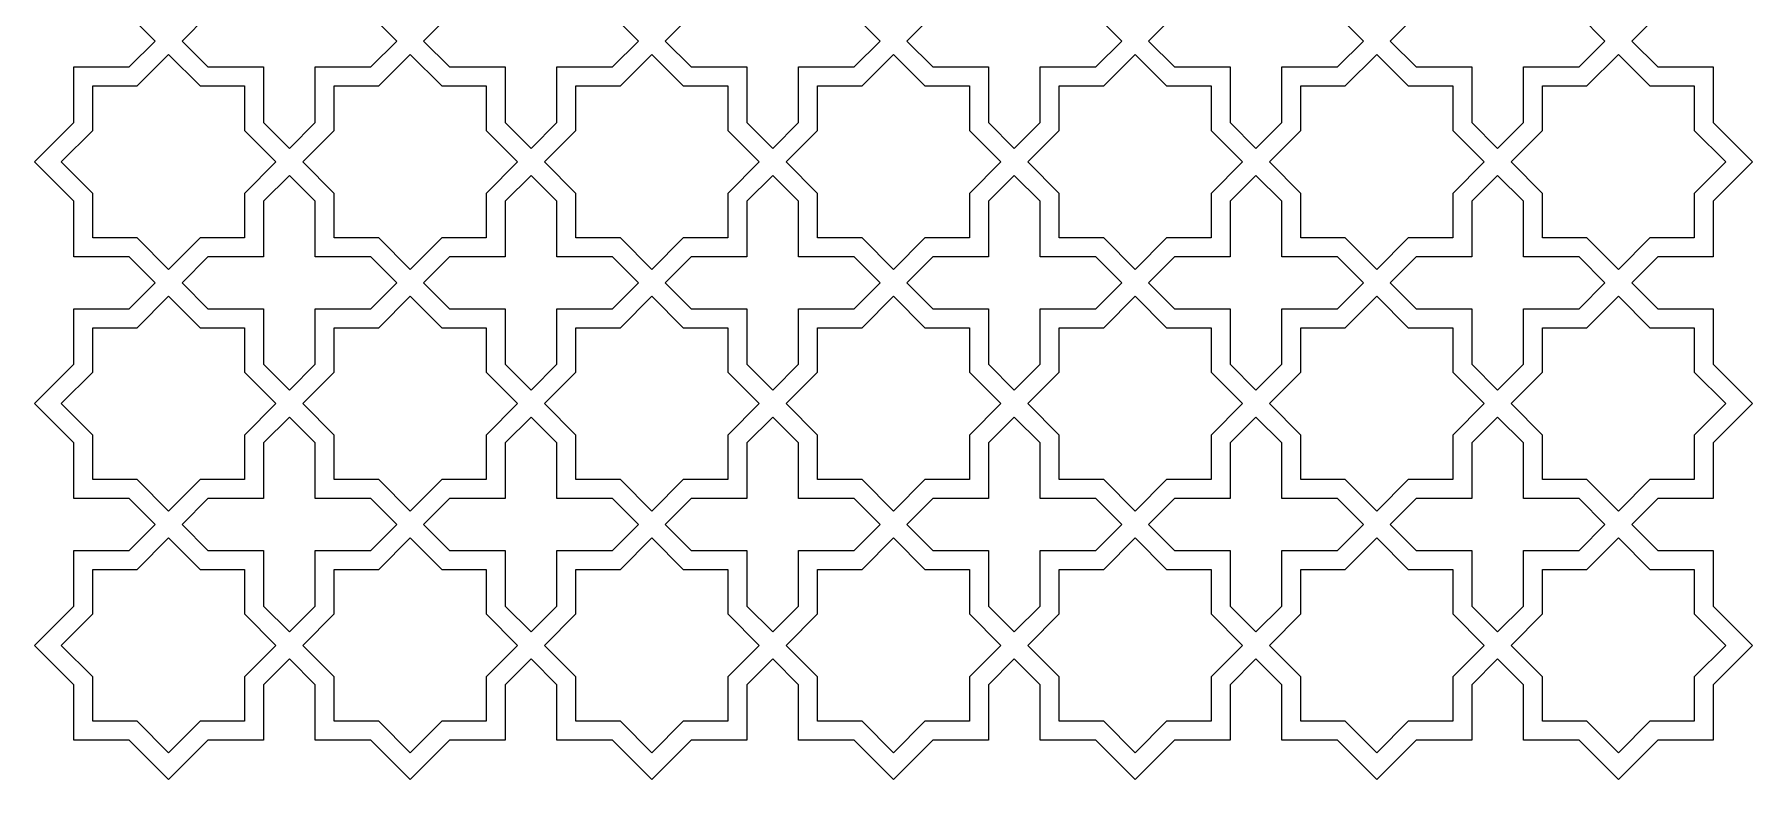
# Model space of a CAD drawing. Extents: x 53 to 428, y -117 to 185.
# Drawn here: x 348.8 to 428.2, y 45.5 to 79.9 of the extents above; entities that cross this region are included whole.
import ezdxf

# ---------------------------------------------------------------- set-up
doc = ezdxf.new("R2010")
doc.units = 0
doc.layers.get('0').update_dxf_attribs({"linetype": 'CONTINUOUS'})

msp = doc.modelspace()

# ---------------------------------------------------------------- linework, layer by layer
for p, q in [((354.418579, 79.569055), (353.222401, 80.765233)), ((356.854984, 80.765233), (355.658807, 79.569055)), ((365.58063, 79.569055), (364.384452, 80.765233)), ((368.017036, 80.765233), (366.820858, 79.569055)), ((376.742681, 79.569055), (375.546503, 80.765233)), ((379.179087, 80.765233), (377.982909, 79.569055)), ((387.904732, 79.569055), (386.708555, 80.765233)), ((390.341138, 80.765233), (389.14496, 79.569055)), ((399.066783, 79.569055), (397.870606, 80.765233)), ((401.503189, 80.765233), (400.307011, 79.569055)), ((410.228835, 79.569055), (409.032657, 80.765233)), ((412.66524, 80.765233), (411.469062, 79.569055)), ((421.390886, 79.569055), (420.194708, 80.765233)), ((423.827291, 80.765233), (422.631114, 79.569055)), ((353.222401, 78.372877), (354.418579, 79.569055)), ((355.658807, 79.569055), (356.854984, 78.372877)), ((364.384452, 78.372877), (365.58063, 79.569055)), ((366.820858, 79.569055), (368.017036, 78.372877)), ((375.546503, 78.372877), (376.742681, 79.569055)), ((377.982909, 79.569055), (379.179087, 78.372877)), ((386.708555, 78.372877), (387.904732, 79.569055)), ((389.14496, 79.569055), (390.341138, 78.372877)), ((397.870606, 78.372877), (399.066783, 79.569055)), ((400.307011, 79.569055), (401.503189, 78.372877)), ((409.032657, 78.372877), (410.228835, 79.569055)), ((411.469062, 79.569055), (412.66524, 78.372877)), ((420.194708, 78.372877), (421.390886, 79.569055)), ((422.631114, 79.569055), (423.827291, 78.372877)), ((353.585655, 77.495904), (355.038693, 78.948941)), ((355.038693, 78.948941), (356.49173, 77.495904)), ((364.747707, 77.495904), (366.200744, 78.948941)), ((366.200744, 78.948941), (367.653781, 77.495904)), ((375.909758, 77.495904), (377.362795, 78.948941)), ((377.362795, 78.948941), (378.815832, 77.495904)), ((387.071809, 77.495904), (388.524846, 78.948941)), ((388.524846, 78.948941), (389.977884, 77.495904)), ((398.23386, 77.495904), (399.686897, 78.948941)), ((399.686897, 78.948941), (401.139935, 77.495904)), ((409.395911, 77.495904), (410.848948, 78.948941)), ((410.848948, 78.948941), (412.301986, 77.495904)), ((420.557962, 77.495904), (422.011, 78.948941)), ((422.011, 78.948941), (423.464037, 77.495904)), ((350.653845, 78.372877), (353.222401, 78.372877)), ((350.653845, 75.804321), (350.653845, 78.372877)), ((356.854984, 78.372877), (359.423541, 78.372877)), ((359.423541, 78.372877), (359.423541, 75.804321)), ((361.815896, 78.372877), (364.384452, 78.372877)), ((361.815896, 75.804321), (361.815896, 78.372877)), ((368.017036, 78.372877), (370.585592, 78.372877)), ((370.585592, 78.372877), (370.585592, 75.804321)), ((372.977947, 78.372877), (375.546503, 78.372877)), ((372.977947, 75.804321), (372.977947, 78.372877)), ((379.179087, 78.372877), (381.747643, 78.372877)), ((381.747643, 78.372877), (381.747643, 75.804321)), ((384.139998, 78.372877), (386.708555, 78.372877)), ((384.139998, 75.804321), (384.139998, 78.372877)), ((390.341138, 78.372877), (392.909694, 78.372877)), ((392.909694, 78.372877), (392.909694, 75.804321)), ((395.302049, 78.372877), (397.870606, 78.372877)), ((395.302049, 75.804321), (395.302049, 78.372877)), ((401.503189, 78.372877), (404.071745, 78.372877)), ((404.071745, 78.372877), (404.071745, 75.804321)), ((406.464101, 78.372877), (409.032657, 78.372877)), ((406.464101, 75.804321), (406.464101, 78.372877)), ((412.66524, 78.372877), (415.233796, 78.372877)), ((415.233796, 78.372877), (415.233796, 75.804321)), ((417.626152, 78.372877), (420.194708, 78.372877)), ((417.626152, 75.804321), (417.626152, 78.372877)), ((423.827291, 78.372877), (426.395847, 78.372877)), ((426.395847, 78.372877), (426.395847, 75.804321)), ((351.530818, 77.495904), (353.585655, 77.495904)), ((351.530818, 75.441067), (351.530818, 77.495904)), ((356.49173, 77.495904), (358.546567, 77.495904)), ((358.546567, 77.495904), (358.546567, 75.441067)), ((362.69287, 77.495904), (364.747707, 77.495904)), ((362.69287, 75.441067), (362.69287, 77.495904)), ((367.653781, 77.495904), (369.708618, 77.495904)), ((369.708618, 77.495904), (369.708618, 75.441067)), ((373.854921, 77.495904), (375.909758, 77.495904)), ((373.854921, 75.441067), (373.854921, 77.495904)), ((378.815832, 77.495904), (380.870669, 77.495904)), ((380.870669, 77.495904), (380.870669, 75.441067)), ((385.016972, 77.495904), (387.071809, 77.495904)), ((385.016972, 75.441067), (385.016972, 77.495904)), ((389.977884, 77.495904), (392.03272, 77.495904)), ((392.03272, 77.495904), (392.03272, 75.441067)), ((396.179023, 77.495904), (398.23386, 77.495904)), ((396.179023, 75.441067), (396.179023, 77.495904)), ((401.139935, 77.495904), (403.194772, 77.495904)), ((403.194772, 77.495904), (403.194772, 75.441067)), ((407.341074, 77.495904), (409.395911, 77.495904)), ((407.341074, 75.441067), (407.341074, 77.495904)), ((412.301986, 77.495904), (414.356823, 77.495904)), ((414.356823, 77.495904), (414.356823, 75.441067)), ((418.503125, 75.441067), (418.503125, 77.495904)), ((418.503125, 77.495904), (420.557962, 77.495904)), ((423.464037, 77.495904), (425.518874, 77.495904)), ((425.518874, 77.495904), (425.518874, 75.441067)), ((348.837553, 73.988029), (350.653845, 75.804321)), ((350.077781, 73.988029), (351.530818, 75.441067)), ((358.546567, 75.441067), (359.999604, 73.988029)), ((359.423541, 75.804321), (360.619718, 74.608143)), ((360.619718, 74.608143), (361.815896, 75.804321)), ((361.239832, 73.988029), (362.69287, 75.441067)), ((369.708618, 75.441067), (371.161656, 73.988029)), ((370.585592, 75.804321), (371.781769, 74.608143)), ((371.781769, 74.608143), (372.977947, 75.804321)), ((372.401883, 73.988029), (373.854921, 75.441067)), ((380.870669, 75.441067), (382.323707, 73.988029)), ((381.747643, 75.804321), (382.943821, 74.608143)), ((382.943821, 74.608143), (384.139998, 75.804321)), ((383.563935, 73.988029), (385.016972, 75.441067)), ((392.03272, 75.441067), (393.485758, 73.988029)), ((392.909694, 75.804321), (394.105872, 74.608143)), ((394.105872, 74.608143), (395.302049, 75.804321)), ((394.725986, 73.988029), (396.179023, 75.441067)), ((403.194772, 75.441067), (404.647809, 73.988029)), ((404.071745, 75.804321), (405.267923, 74.608143)), ((405.267923, 74.608143), (406.464101, 75.804321)), ((405.888037, 73.988029), (407.341074, 75.441067)), ((414.356823, 75.441067), (415.80986, 73.988029)), ((415.233796, 75.804321), (416.429974, 74.608143)), ((416.429974, 74.608143), (417.626152, 75.804321)), ((417.050088, 73.988029), (418.503125, 75.441067)), ((425.518874, 75.441067), (426.971911, 73.988029)), ((426.395847, 75.804321), (428.212139, 73.988029)), ((350.653845, 72.171738), (348.837553, 73.988029)), ((351.530818, 72.534992), (350.077781, 73.988029)), ((359.999604, 73.988029), (358.546567, 72.534992)), ((362.69287, 72.534992), (361.239832, 73.988029)), ((371.161656, 73.988029), (369.708618, 72.534992)), ((373.854921, 72.534992), (372.401883, 73.988029)), ((382.323707, 73.988029), (380.870669, 72.534992)), ((385.016972, 72.534992), (383.563935, 73.988029)), ((393.485758, 73.988029), (392.03272, 72.534992)), ((396.179023, 72.534992), (394.725986, 73.988029)), ((404.647809, 73.988029), (403.194772, 72.534992)), ((407.341074, 72.534992), (405.888037, 73.988029)), ((415.80986, 73.988029), (414.356823, 72.534992)), ((418.503125, 72.534992), (417.050088, 73.988029)), ((426.971911, 73.988029), (425.518874, 72.534992)), ((428.212139, 73.988029), (426.395847, 72.171738)), ((360.619718, 73.367915), (359.423541, 72.171738)), ((361.815896, 72.171738), (360.619718, 73.367915)), ((371.781769, 73.367915), (370.585592, 72.171738)), ((372.977947, 72.171738), (371.781769, 73.367915)), ((382.943821, 73.367915), (381.747643, 72.171738)), ((384.139998, 72.171738), (382.943821, 73.367915)), ((394.105872, 73.367915), (392.909694, 72.171738)), ((395.302049, 72.171738), (394.105872, 73.367915)), ((405.267923, 73.367915), (404.071745, 72.171738)), ((406.464101, 72.171738), (405.267923, 73.367915)), ((416.429974, 73.367915), (415.233796, 72.171738)), ((417.626152, 72.171738), (416.429974, 73.367915)), ((351.530818, 70.480155), (351.530818, 72.534992)), ((358.546567, 72.534992), (358.546567, 70.480155)), ((362.69287, 70.480155), (362.69287, 72.534992)), ((369.708618, 72.534992), (369.708618, 70.480155)), ((373.854921, 70.480155), (373.854921, 72.534992)), ((380.870669, 72.534992), (380.870669, 70.480155)), ((385.016972, 70.480155), (385.016972, 72.534992)), ((392.03272, 72.534992), (392.03272, 70.480155)), ((396.179023, 70.480155), (396.179023, 72.534992)), ((403.194772, 72.534992), (403.194772, 70.480155)), ((407.341074, 70.480155), (407.341074, 72.534992)), ((414.356823, 72.534992), (414.356823, 70.480155)), ((418.503125, 70.480155), (418.503125, 72.534992)), ((425.518874, 72.534992), (425.518874, 70.480155)), ((350.653845, 69.603181), (350.653845, 72.171738)), ((359.423541, 72.171738), (359.423541, 69.603181)), ((361.815896, 69.603181), (361.815896, 72.171738)), ((370.585592, 72.171738), (370.585592, 69.603181)), ((372.977947, 69.603181), (372.977947, 72.171738)), ((381.747643, 72.171738), (381.747643, 69.603181)), ((384.139998, 69.603181), (384.139998, 72.171738)), ((392.909694, 72.171738), (392.909694, 69.603181)), ((395.302049, 69.603181), (395.302049, 72.171738)), ((404.071745, 72.171738), (404.071745, 69.603181)), ((406.464101, 69.603181), (406.464101, 72.171738)), ((415.233796, 72.171738), (415.233796, 69.603181)), ((417.626152, 69.603181), (417.626152, 72.171738)), ((426.395847, 72.171738), (426.395847, 69.603181)), ((353.585655, 70.480155), (351.530818, 70.480155)), ((355.038693, 69.027118), (353.585655, 70.480155)), ((356.49173, 70.480155), (355.038693, 69.027118)), ((358.546567, 70.480155), (356.49173, 70.480155)), ((364.747707, 70.480155), (362.69287, 70.480155)), ((366.200744, 69.027118), (364.747707, 70.480155)), ((367.653781, 70.480155), (366.200744, 69.027118)), ((369.708618, 70.480155), (367.653781, 70.480155)), ((375.909758, 70.480155), (373.854921, 70.480155)), ((377.362795, 69.027118), (375.909758, 70.480155)), ((378.815832, 70.480155), (377.362795, 69.027118)), ((380.870669, 70.480155), (378.815832, 70.480155)), ((387.071809, 70.480155), (385.016972, 70.480155)), ((388.524846, 69.027118), (387.071809, 70.480155)), ((389.977884, 70.480155), (388.524846, 69.027118)), ((392.03272, 70.480155), (389.977884, 70.480155)), ((398.23386, 70.480155), (396.179023, 70.480155)), ((399.686897, 69.027118), (398.23386, 70.480155)), ((401.139935, 70.480155), (399.686897, 69.027118)), ((403.194772, 70.480155), (401.139935, 70.480155)), ((409.395911, 70.480155), (407.341074, 70.480155)), ((410.848948, 69.027118), (409.395911, 70.480155)), ((412.301986, 70.480155), (410.848948, 69.027118)), ((414.356823, 70.480155), (412.301986, 70.480155)), ((420.557962, 70.480155), (418.503125, 70.480155)), ((422.011, 69.027118), (420.557962, 70.480155)), ((423.464037, 70.480155), (422.011, 69.027118)), ((425.518874, 70.480155), (423.464037, 70.480155)), ((353.222401, 69.603181), (350.653845, 69.603181)), ((354.418579, 68.407004), (353.222401, 69.603181)), ((356.854984, 69.603181), (355.658807, 68.407004)), ((359.423541, 69.603181), (356.854984, 69.603181)), ((364.384452, 69.603181), (361.815896, 69.603181)), ((365.58063, 68.407004), (364.384452, 69.603181)), ((368.017036, 69.603181), (366.820858, 68.407004)), ((370.585592, 69.603181), (368.017036, 69.603181)), ((375.546503, 69.603181), (372.977947, 69.603181)), ((376.742681, 68.407004), (375.546503, 69.603181)), ((379.179087, 69.603181), (377.982909, 68.407004)), ((381.747643, 69.603181), (379.179087, 69.603181)), ((386.708555, 69.603181), (384.139998, 69.603181)), ((387.904732, 68.407004), (386.708555, 69.603181)), ((390.341138, 69.603181), (389.14496, 68.407004)), ((392.909694, 69.603181), (390.341138, 69.603181)), ((397.870606, 69.603181), (395.302049, 69.603181)), ((399.066783, 68.407004), (397.870606, 69.603181)), ((401.503189, 69.603181), (400.307011, 68.407004)), ((404.071745, 69.603181), (401.503189, 69.603181)), ((409.032657, 69.603181), (406.464101, 69.603181)), ((410.228835, 68.407004), (409.032657, 69.603181)), ((412.66524, 69.603181), (411.469062, 68.407004)), ((415.233796, 69.603181), (412.66524, 69.603181)), ((420.194708, 69.603181), (417.626152, 69.603181)), ((421.390886, 68.407004), (420.194708, 69.603181)), ((423.827291, 69.603181), (422.631114, 68.407004)), ((426.395847, 69.603181), (423.827291, 69.603181)), ((353.222401, 67.210826), (354.418579, 68.407004)), ((355.658807, 68.407004), (356.854984, 67.210826)), ((364.384452, 67.210826), (365.58063, 68.407004)), ((366.820858, 68.407004), (368.017036, 67.210826)), ((375.546503, 67.210826), (376.742681, 68.407004)), ((377.982909, 68.407004), (379.179087, 67.210826)), ((386.708555, 67.210826), (387.904732, 68.407004)), ((389.14496, 68.407004), (390.341138, 67.210826)), ((397.870606, 67.210826), (399.066783, 68.407004)), ((400.307011, 68.407004), (401.503189, 67.210826)), ((409.032657, 67.210826), (410.228835, 68.407004)), ((411.469062, 68.407004), (412.66524, 67.210826)), ((420.194708, 67.210826), (421.390886, 68.407004)), ((422.631114, 68.407004), (423.827291, 67.210826)), ((353.585655, 66.333852), (355.038693, 67.78689)), ((355.038693, 67.78689), (356.49173, 66.333852)), ((364.747707, 66.333852), (366.200744, 67.78689)), ((366.200744, 67.78689), (367.653781, 66.333852)), ((375.909758, 66.333852), (377.362795, 67.78689)), ((377.362795, 67.78689), (378.815832, 66.333852)), ((387.071809, 66.333852), (388.524846, 67.78689)), ((388.524846, 67.78689), (389.977884, 66.333852)), ((398.23386, 66.333852), (399.686897, 67.78689)), ((399.686897, 67.78689), (401.139935, 66.333852)), ((409.395911, 66.333852), (410.848948, 67.78689)), ((410.848948, 67.78689), (412.301986, 66.333852)), ((420.557962, 66.333852), (422.011, 67.78689)), ((422.011, 67.78689), (423.464037, 66.333852)), ((350.653845, 64.64227), (350.653845, 67.210826)), ((350.653845, 67.210826), (353.222401, 67.210826)), ((356.854984, 67.210826), (359.423541, 67.210826)), ((359.423541, 67.210826), (359.423541, 64.64227)), ((361.815896, 64.64227), (361.815896, 67.210826)), ((361.815896, 67.210826), (364.384452, 67.210826)), ((368.017036, 67.210826), (370.585592, 67.210826)), ((370.585592, 67.210826), (370.585592, 64.64227)), ((372.977947, 67.210826), (375.546503, 67.210826)), ((372.977947, 64.64227), (372.977947, 67.210826)), ((379.179087, 67.210826), (381.747643, 67.210826)), ((381.747643, 67.210826), (381.747643, 64.64227)), ((384.139998, 64.64227), (384.139998, 67.210826)), ((384.139998, 67.210826), (386.708555, 67.210826)), ((390.341138, 67.210826), (392.909694, 67.210826)), ((392.909694, 67.210826), (392.909694, 64.64227)), ((395.302049, 67.210826), (397.870606, 67.210826)), ((395.302049, 64.64227), (395.302049, 67.210826)), ((401.503189, 67.210826), (404.071745, 67.210826)), ((404.071745, 67.210826), (404.071745, 64.64227)), ((406.464101, 64.64227), (406.464101, 67.210826)), ((406.464101, 67.210826), (409.032657, 67.210826)), ((412.66524, 67.210826), (415.233796, 67.210826)), ((415.233796, 67.210826), (415.233796, 64.64227)), ((417.626152, 67.210826), (420.194708, 67.210826)), ((417.626152, 64.64227), (417.626152, 67.210826)), ((423.827291, 67.210826), (426.395847, 67.210826)), ((426.395847, 67.210826), (426.395847, 64.64227)), ((351.530818, 66.333852), (353.585655, 66.333852)), ((351.530818, 64.279015), (351.530818, 66.333852)), ((356.49173, 66.333852), (358.546567, 66.333852)), ((358.546567, 66.333852), (358.546567, 64.279015)), ((362.69287, 64.279015), (362.69287, 66.333852)), ((362.69287, 66.333852), (364.747707, 66.333852)), ((367.653781, 66.333852), (369.708618, 66.333852)), ((369.708618, 66.333852), (369.708618, 64.279015)), ((373.854921, 66.333852), (375.909758, 66.333852)), ((373.854921, 64.279015), (373.854921, 66.333852)), ((378.815832, 66.333852), (380.870669, 66.333852)), ((380.870669, 66.333852), (380.870669, 64.279015)), ((385.016972, 64.279015), (385.016972, 66.333852)), ((385.016972, 66.333852), (387.071809, 66.333852)), ((389.977884, 66.333852), (392.03272, 66.333852)), ((392.03272, 66.333852), (392.03272, 64.279015)), ((396.179023, 66.333852), (398.23386, 66.333852)), ((396.179023, 64.279015), (396.179023, 66.333852)), ((401.139935, 66.333852), (403.194772, 66.333852)), ((403.194772, 66.333852), (403.194772, 64.279015)), ((407.341074, 64.279015), (407.341074, 66.333852)), ((407.341074, 66.333852), (409.395911, 66.333852)), ((412.301986, 66.333852), (414.356823, 66.333852)), ((414.356823, 66.333852), (414.356823, 64.279015)), ((418.503125, 64.279015), (418.503125, 66.333852)), ((418.503125, 66.333852), (420.557962, 66.333852)), ((423.464037, 66.333852), (425.518874, 66.333852)), ((425.518874, 66.333852), (425.518874, 64.279015)), ((348.837553, 62.825978), (350.653845, 64.64227)), ((359.423541, 64.64227), (360.619718, 63.446092)), ((360.619718, 63.446092), (361.815896, 64.64227)), ((370.585592, 64.64227), (371.781769, 63.446092)), ((371.781769, 63.446092), (372.977947, 64.64227)), ((381.747643, 64.64227), (382.943821, 63.446092)), ((382.943821, 63.446092), (384.139998, 64.64227)), ((392.909694, 64.64227), (394.105872, 63.446092)), ((394.105872, 63.446092), (395.302049, 64.64227)), ((404.071745, 64.64227), (405.267923, 63.446092)), ((405.267923, 63.446092), (406.464101, 64.64227)), ((415.233796, 64.64227), (416.429974, 63.446092)), ((416.429974, 63.446092), (417.626152, 64.64227)), ((426.395847, 64.64227), (428.212139, 62.825978)), ((350.077781, 62.825978), (351.530818, 64.279015)), ((358.546567, 64.279015), (359.999604, 62.825978)), ((361.239832, 62.825978), (362.69287, 64.279015)), ((369.708618, 64.279015), (371.161656, 62.825978)), ((372.401883, 62.825978), (373.854921, 64.279015)), ((380.870669, 64.279015), (382.323707, 62.825978)), ((383.563935, 62.825978), (385.016972, 64.279015)), ((392.03272, 64.279015), (393.485758, 62.825978)), ((394.725986, 62.825978), (396.179023, 64.279015)), ((403.194772, 64.279015), (404.647809, 62.825978)), ((405.888037, 62.825978), (407.341074, 64.279015)), ((414.356823, 64.279015), (415.80986, 62.825978)), ((417.050088, 62.825978), (418.503125, 64.279015)), ((425.518874, 64.279015), (426.971911, 62.825978)), ((350.653845, 61.009686), (348.837553, 62.825978)), ((351.530818, 61.372941), (350.077781, 62.825978)), ((359.999604, 62.825978), (358.546567, 61.372941)), ((362.69287, 61.372941), (361.239832, 62.825978)), ((371.161656, 62.825978), (369.708618, 61.372941)), ((373.854921, 61.372941), (372.401883, 62.825978)), ((382.323707, 62.825978), (380.870669, 61.372941)), ((385.016972, 61.372941), (383.563935, 62.825978)), ((393.485758, 62.825978), (392.03272, 61.372941)), ((396.179023, 61.372941), (394.725986, 62.825978)), ((404.647809, 62.825978), (403.194772, 61.372941)), ((407.341074, 61.372941), (405.888037, 62.825978)), ((415.80986, 62.825978), (414.356823, 61.372941)), ((418.503125, 61.372941), (417.050088, 62.825978)), ((426.971911, 62.825978), (425.518874, 61.372941)), ((428.212139, 62.825978), (426.395847, 61.009686)), ((360.619718, 62.205864), (359.423541, 61.009686)), ((361.815896, 61.009686), (360.619718, 62.205864)), ((371.781769, 62.205864), (370.585592, 61.009686)), ((372.977947, 61.009686), (371.781769, 62.205864)), ((382.943821, 62.205864), (381.747643, 61.009686)), ((384.139998, 61.009686), (382.943821, 62.205864)), ((394.105872, 62.205864), (392.909694, 61.009686)), ((395.302049, 61.009686), (394.105872, 62.205864)), ((405.267923, 62.205864), (404.071745, 61.009686)), ((406.464101, 61.009686), (405.267923, 62.205864)), ((416.429974, 62.205864), (415.233796, 61.009686)), ((417.626152, 61.009686), (416.429974, 62.205864)), ((351.530818, 59.318104), (351.530818, 61.372941)), ((358.546567, 61.372941), (358.546567, 59.318104)), ((362.69287, 59.318104), (362.69287, 61.372941)), ((369.708618, 61.372941), (369.708618, 59.318104)), ((373.854921, 59.318104), (373.854921, 61.372941)), ((380.870669, 61.372941), (380.870669, 59.318104)), ((385.016972, 59.318104), (385.016972, 61.372941)), ((392.03272, 61.372941), (392.03272, 59.318104)), ((396.179023, 59.318104), (396.179023, 61.372941)), ((403.194772, 61.372941), (403.194772, 59.318104)), ((407.341074, 59.318104), (407.341074, 61.372941)), ((414.356823, 61.372941), (414.356823, 59.318104)), ((418.503125, 59.318104), (418.503125, 61.372941)), ((425.518874, 61.372941), (425.518874, 59.318104)), ((350.653845, 58.44113), (350.653845, 61.009686)), ((359.423541, 61.009686), (359.423541, 58.44113)), ((361.815896, 58.44113), (361.815896, 61.009686)), ((370.585592, 61.009686), (370.585592, 58.44113)), ((372.977947, 58.44113), (372.977947, 61.009686)), ((381.747643, 61.009686), (381.747643, 58.44113)), ((384.139998, 58.44113), (384.139998, 61.009686)), ((392.909694, 61.009686), (392.909694, 58.44113)), ((395.302049, 58.44113), (395.302049, 61.009686)), ((404.071745, 61.009686), (404.071745, 58.44113)), ((406.464101, 58.44113), (406.464101, 61.009686)), ((415.233796, 61.009686), (415.233796, 58.44113)), ((417.626152, 58.44113), (417.626152, 61.009686)), ((426.395847, 61.009686), (426.395847, 58.44113)), ((353.585655, 59.318104), (351.530818, 59.318104)), ((355.038693, 57.865067), (353.585655, 59.318104)), ((356.49173, 59.318104), (355.038693, 57.865067)), ((358.546567, 59.318104), (356.49173, 59.318104)), ((364.747707, 59.318104), (362.69287, 59.318104)), ((366.200744, 57.865067), (364.747707, 59.318104)), ((367.653781, 59.318104), (366.200744, 57.865067)), ((369.708618, 59.318104), (367.653781, 59.318104)), ((375.909758, 59.318104), (373.854921, 59.318104)), ((377.362795, 57.865067), (375.909758, 59.318104)), ((378.815832, 59.318104), (377.362795, 57.865067)), ((380.870669, 59.318104), (378.815832, 59.318104)), ((387.071809, 59.318104), (385.016972, 59.318104)), ((388.524846, 57.865067), (387.071809, 59.318104)), ((389.977884, 59.318104), (388.524846, 57.865067)), ((392.03272, 59.318104), (389.977884, 59.318104)), ((398.23386, 59.318104), (396.179023, 59.318104)), ((399.686897, 57.865067), (398.23386, 59.318104)), ((401.139935, 59.318104), (399.686897, 57.865067)), ((403.194772, 59.318104), (401.139935, 59.318104)), ((409.395911, 59.318104), (407.341074, 59.318104)), ((410.848948, 57.865067), (409.395911, 59.318104)), ((412.301986, 59.318104), (410.848948, 57.865067)), ((414.356823, 59.318104), (412.301986, 59.318104)), ((420.557962, 59.318104), (418.503125, 59.318104)), ((422.011, 57.865067), (420.557962, 59.318104)), ((423.464037, 59.318104), (422.011, 57.865067)), ((425.518874, 59.318104), (423.464037, 59.318104)), ((353.222401, 58.44113), (350.653845, 58.44113)), ((354.418579, 57.244953), (353.222401, 58.44113)), ((356.854984, 58.44113), (355.658807, 57.244953)), ((359.423541, 58.44113), (356.854984, 58.44113)), ((364.384452, 58.44113), (361.815896, 58.44113)), ((365.58063, 57.244953), (364.384452, 58.44113)), ((368.017036, 58.44113), (366.820858, 57.244953)), ((370.585592, 58.44113), (368.017036, 58.44113)), ((375.546503, 58.44113), (372.977947, 58.44113)), ((376.742681, 57.244953), (375.546503, 58.44113)), ((379.179087, 58.44113), (377.982909, 57.244953)), ((381.747643, 58.44113), (379.179087, 58.44113)), ((386.708555, 58.44113), (384.139998, 58.44113)), ((387.904732, 57.244953), (386.708555, 58.44113)), ((390.341138, 58.44113), (389.14496, 57.244953)), ((392.909694, 58.44113), (390.341138, 58.44113)), ((397.870606, 58.44113), (395.302049, 58.44113)), ((399.066783, 57.244953), (397.870606, 58.44113)), ((401.503189, 58.44113), (400.307011, 57.244953)), ((404.071745, 58.44113), (401.503189, 58.44113)), ((409.032657, 58.44113), (406.464101, 58.44113)), ((410.228835, 57.244953), (409.032657, 58.44113)), ((412.66524, 58.44113), (411.469062, 57.244953)), ((415.233796, 58.44113), (412.66524, 58.44113)), ((420.194708, 58.44113), (417.626152, 58.44113)), ((421.390886, 57.244953), (420.194708, 58.44113)), ((423.827291, 58.44113), (422.631114, 57.244953)), ((426.395847, 58.44113), (423.827291, 58.44113)), ((353.222401, 56.048775), (354.418579, 57.244953)), ((355.658807, 57.244953), (356.854984, 56.048775)), ((364.384452, 56.048775), (365.58063, 57.244953)), ((366.820858, 57.244953), (368.017036, 56.048775)), ((375.546503, 56.048775), (376.742681, 57.244953)), ((377.982909, 57.244953), (379.179087, 56.048775)), ((386.708555, 56.048775), (387.904732, 57.244953)), ((389.14496, 57.244953), (390.341138, 56.048775)), ((397.870606, 56.048775), (399.066783, 57.244953)), ((400.307011, 57.244953), (401.503189, 56.048775)), ((409.032657, 56.048775), (410.228835, 57.244953)), ((411.469062, 57.244953), (412.66524, 56.048775)), ((420.194708, 56.048775), (421.390886, 57.244953)), ((422.631114, 57.244953), (423.827291, 56.048775)), ((353.585655, 55.171801), (355.038693, 56.624839)), ((355.038693, 56.624839), (356.49173, 55.171801)), ((364.747707, 55.171801), (366.200744, 56.624839)), ((366.200744, 56.624839), (367.653781, 55.171801)), ((375.909758, 55.171801), (377.362795, 56.624839)), ((377.362795, 56.624839), (378.815832, 55.171801)), ((387.071809, 55.171801), (388.524846, 56.624839)), ((388.524846, 56.624839), (389.977884, 55.171801)), ((398.23386, 55.171801), (399.686897, 56.624839)), ((399.686897, 56.624839), (401.139935, 55.171801)), ((409.395911, 55.171801), (410.848948, 56.624839)), ((410.848948, 56.624839), (412.301986, 55.171801)), ((420.557962, 55.171801), (422.011, 56.624839)), ((422.011, 56.624839), (423.464037, 55.171801)), ((350.653845, 53.480219), (350.653845, 56.048775)), ((350.653845, 56.048775), (353.222401, 56.048775)), ((356.854984, 56.048775), (359.423541, 56.048775)), ((359.423541, 56.048775), (359.423541, 53.480219)), ((361.815896, 53.480219), (361.815896, 56.048775)), ((361.815896, 56.048775), (364.384452, 56.048775)), ((368.017036, 56.048775), (370.585592, 56.048775)), ((370.585592, 56.048775), (370.585592, 53.480219)), ((372.977947, 56.048775), (375.546503, 56.048775)), ((372.977947, 53.480219), (372.977947, 56.048775)), ((379.179087, 56.048775), (381.747643, 56.048775)), ((381.747643, 56.048775), (381.747643, 53.480219)), ((384.139998, 53.480219), (384.139998, 56.048775)), ((384.139998, 56.048775), (386.708555, 56.048775)), ((390.341138, 56.048775), (392.909694, 56.048775)), ((392.909694, 56.048775), (392.909694, 53.480219)), ((395.302049, 56.048775), (397.870606, 56.048775)), ((395.302049, 53.480219), (395.302049, 56.048775)), ((401.503189, 56.048775), (404.071745, 56.048775)), ((404.071745, 56.048775), (404.071745, 53.480219)), ((406.464101, 53.480219), (406.464101, 56.048775)), ((406.464101, 56.048775), (409.032657, 56.048775)), ((412.66524, 56.048775), (415.233796, 56.048775)), ((415.233796, 56.048775), (415.233796, 53.480219)), ((417.626152, 56.048775), (420.194708, 56.048775)), ((417.626152, 53.480219), (417.626152, 56.048775)), ((423.827291, 56.048775), (426.395847, 56.048775)), ((426.395847, 56.048775), (426.395847, 53.480219)), ((351.530818, 55.171801), (353.585655, 55.171801)), ((351.530818, 53.116964), (351.530818, 55.171801)), ((356.49173, 55.171801), (358.546567, 55.171801)), ((358.546567, 55.171801), (358.546567, 53.116964)), ((362.69287, 53.116964), (362.69287, 55.171801)), ((362.69287, 55.171801), (364.747707, 55.171801)), ((367.653781, 55.171801), (369.708618, 55.171801)), ((369.708618, 55.171801), (369.708618, 53.116964)), ((373.854921, 55.171801), (375.909758, 55.171801)), ((373.854921, 53.116964), (373.854921, 55.171801)), ((378.815832, 55.171801), (380.870669, 55.171801)), ((380.870669, 55.171801), (380.870669, 53.116964)), ((385.016972, 53.116964), (385.016972, 55.171801)), ((385.016972, 55.171801), (387.071809, 55.171801)), ((389.977884, 55.171801), (392.03272, 55.171801)), ((392.03272, 55.171801), (392.03272, 53.116964)), ((396.179023, 55.171801), (398.23386, 55.171801)), ((396.179023, 53.116964), (396.179023, 55.171801)), ((401.139935, 55.171801), (403.194772, 55.171801)), ((403.194772, 55.171801), (403.194772, 53.116964)), ((407.341074, 53.116964), (407.341074, 55.171801)), ((407.341074, 55.171801), (409.395911, 55.171801)), ((412.301986, 55.171801), (414.356823, 55.171801)), ((414.356823, 55.171801), (414.356823, 53.116964)), ((418.503125, 53.116964), (418.503125, 55.171801)), ((418.503125, 55.171801), (420.557962, 55.171801)), ((423.464037, 55.171801), (425.518874, 55.171801)), ((425.518874, 55.171801), (425.518874, 53.116964)), ((348.837553, 51.663927), (350.653845, 53.480219)), ((359.423541, 53.480219), (360.619718, 52.284041)), ((360.619718, 52.284041), (361.815896, 53.480219)), ((370.585592, 53.480219), (371.781769, 52.284041)), ((371.781769, 52.284041), (372.977947, 53.480219)), ((381.747643, 53.480219), (382.943821, 52.284041)), ((382.943821, 52.284041), (384.139998, 53.480219)), ((392.909694, 53.480219), (394.105872, 52.284041)), ((394.105872, 52.284041), (395.302049, 53.480219)), ((404.071745, 53.480219), (405.267923, 52.284041)), ((405.267923, 52.284041), (406.464101, 53.480219)), ((415.233796, 53.480219), (416.429974, 52.284041)), ((416.429974, 52.284041), (417.626152, 53.480219)), ((426.395847, 53.480219), (428.212139, 51.663927)), ((350.077781, 51.663927), (351.530818, 53.116964)), ((358.546567, 53.116964), (359.999604, 51.663927)), ((361.239832, 51.663927), (362.69287, 53.116964)), ((369.708618, 53.116964), (371.161656, 51.663927)), ((372.401883, 51.663927), (373.854921, 53.116964)), ((380.870669, 53.116964), (382.323707, 51.663927)), ((383.563935, 51.663927), (385.016972, 53.116964)), ((392.03272, 53.116964), (393.485758, 51.663927)), ((394.725986, 51.663927), (396.179023, 53.116964)), ((403.194772, 53.116964), (404.647809, 51.663927)), ((405.888037, 51.663927), (407.341074, 53.116964)), ((414.356823, 53.116964), (415.80986, 51.663927)), ((417.050088, 51.663927), (418.503125, 53.116964)), ((425.518874, 53.116964), (426.971911, 51.663927)), ((350.653845, 49.847635), (348.837553, 51.663927)), ((351.530818, 50.21089), (350.077781, 51.663927)), ((359.999604, 51.663927), (358.546567, 50.21089)), ((362.69287, 50.21089), (361.239832, 51.663927)), ((371.161656, 51.663927), (369.708618, 50.21089)), ((373.854921, 50.21089), (372.401883, 51.663927)), ((382.323707, 51.663927), (380.870669, 50.21089)), ((385.016972, 50.21089), (383.563935, 51.663927)), ((393.485758, 51.663927), (392.03272, 50.21089)), ((396.179023, 50.21089), (394.725986, 51.663927)), ((404.647809, 51.663927), (403.194772, 50.21089)), ((407.341074, 50.21089), (405.888037, 51.663927)), ((415.80986, 51.663927), (414.356823, 50.21089)), ((418.503125, 50.21089), (417.050088, 51.663927)), ((426.971911, 51.663927), (425.518874, 50.21089)), ((428.212139, 51.663927), (426.395847, 49.847635)), ((360.619718, 51.043813), (359.423541, 49.847635)), ((361.815896, 49.847635), (360.619718, 51.043813)), ((371.781769, 51.043813), (370.585592, 49.847635)), ((372.977947, 49.847635), (371.781769, 51.043813)), ((382.943821, 51.043813), (381.747643, 49.847635)), ((384.139998, 49.847635), (382.943821, 51.043813)), ((394.105872, 51.043813), (392.909694, 49.847635)), ((395.302049, 49.847635), (394.105872, 51.043813)), ((405.267923, 51.043813), (404.071745, 49.847635)), ((406.464101, 49.847635), (405.267923, 51.043813)), ((416.429974, 51.043813), (415.233796, 49.847635)), ((417.626152, 49.847635), (416.429974, 51.043813)), ((351.530818, 48.156053), (351.530818, 50.21089)), ((358.546567, 50.21089), (358.546567, 48.156053)), ((362.69287, 48.156053), (362.69287, 50.21089)), ((369.708618, 50.21089), (369.708618, 48.156053)), ((373.854921, 48.156053), (373.854921, 50.21089)), ((380.870669, 50.21089), (380.870669, 48.156053)), ((385.016972, 48.156053), (385.016972, 50.21089)), ((392.03272, 50.21089), (392.03272, 48.156053)), ((396.179023, 48.156053), (396.179023, 50.21089)), ((403.194772, 50.21089), (403.194772, 48.156053)), ((407.341074, 48.156053), (407.341074, 50.21089)), ((414.356823, 50.21089), (414.356823, 48.156053)), ((418.503125, 48.156053), (418.503125, 50.21089)), ((425.518874, 50.21089), (425.518874, 48.156053)), ((350.653845, 47.279079), (350.653845, 49.847635)), ((359.423541, 49.847635), (359.423541, 47.279079)), ((361.815896, 47.279079), (361.815896, 49.847635)), ((370.585592, 49.847635), (370.585592, 47.279079)), ((372.977947, 47.279079), (372.977947, 49.847635)), ((381.747643, 49.847635), (381.747643, 47.279079)), ((384.139998, 47.279079), (384.139998, 49.847635)), ((392.909694, 49.847635), (392.909694, 47.279079)), ((395.302049, 47.279079), (395.302049, 49.847635)), ((404.071745, 49.847635), (404.071745, 47.279079)), ((406.464101, 47.279079), (406.464101, 49.847635)), ((415.233796, 49.847635), (415.233796, 47.279079)), ((417.626152, 47.279079), (417.626152, 49.847635)), ((426.395847, 49.847635), (426.395847, 47.279079)), ((353.585655, 48.156053), (351.530818, 48.156053)), ((355.038693, 46.703015), (353.585655, 48.156053)), ((356.49173, 48.156053), (355.038693, 46.703015)), ((358.546567, 48.156053), (356.49173, 48.156053)), ((364.747707, 48.156053), (362.69287, 48.156053)), ((366.200744, 46.703015), (364.747707, 48.156053)), ((367.653781, 48.156053), (366.200744, 46.703015)), ((369.708618, 48.156053), (367.653781, 48.156053)), ((375.909758, 48.156053), (373.854921, 48.156053)), ((377.362795, 46.703015), (375.909758, 48.156053)), ((378.815832, 48.156053), (377.362795, 46.703015)), ((380.870669, 48.156053), (378.815832, 48.156053)), ((387.071809, 48.156053), (385.016972, 48.156053)), ((388.524846, 46.703015), (387.071809, 48.156053)), ((389.977884, 48.156053), (388.524846, 46.703015)), ((392.03272, 48.156053), (389.977884, 48.156053)), ((398.23386, 48.156053), (396.179023, 48.156053)), ((399.686897, 46.703015), (398.23386, 48.156053)), ((401.139935, 48.156053), (399.686897, 46.703015)), ((403.194772, 48.156053), (401.139935, 48.156053)), ((409.395911, 48.156053), (407.341074, 48.156053)), ((410.848948, 46.703015), (409.395911, 48.156053)), ((412.301986, 48.156053), (410.848948, 46.703015)), ((414.356823, 48.156053), (412.301986, 48.156053)), ((420.557962, 48.156053), (418.503125, 48.156053)), ((422.011, 46.703015), (420.557962, 48.156053)), ((423.464037, 48.156053), (422.011, 46.703015)), ((425.518874, 48.156053), (423.464037, 48.156053)), ((353.222401, 47.279079), (350.653845, 47.279079)), ((355.038693, 45.462787), (353.222401, 47.279079)), ((356.854984, 47.279079), (355.038693, 45.462787)), ((359.423541, 47.279079), (356.854984, 47.279079)), ((364.384452, 47.279079), (361.815896, 47.279079)), ((366.200744, 45.462787), (364.384452, 47.279079)), ((368.017036, 47.279079), (366.200744, 45.462787)), ((370.585592, 47.279079), (368.017036, 47.279079)), ((375.546503, 47.279079), (372.977947, 47.279079)), ((377.362795, 45.462787), (375.546503, 47.279079)), ((379.179087, 47.279079), (377.362795, 45.462787)), ((381.747643, 47.279079), (379.179087, 47.279079)), ((386.708555, 47.279079), (384.139998, 47.279079)), ((388.524846, 45.462787), (386.708555, 47.279079)), ((390.341138, 47.279079), (388.524846, 45.462787)), ((392.909694, 47.279079), (390.341138, 47.279079)), ((397.870606, 47.279079), (395.302049, 47.279079)), ((399.686897, 45.462787), (397.870606, 47.279079)), ((401.503189, 47.279079), (399.686897, 45.462787)), ((404.071745, 47.279079), (401.503189, 47.279079)), ((409.032657, 47.279079), (406.464101, 47.279079)), ((410.848948, 45.462787), (409.032657, 47.279079)), ((412.66524, 47.279079), (410.848948, 45.462787)), ((415.233796, 47.279079), (412.66524, 47.279079)), ((420.194708, 47.279079), (417.626152, 47.279079)), ((422.011, 45.462787), (420.194708, 47.279079)), ((423.827291, 47.279079), (422.011, 45.462787)), ((426.395847, 47.279079), (423.827291, 47.279079))]:
    msp.add_line(p, q)

doc.saveas('drawing.dxf')
